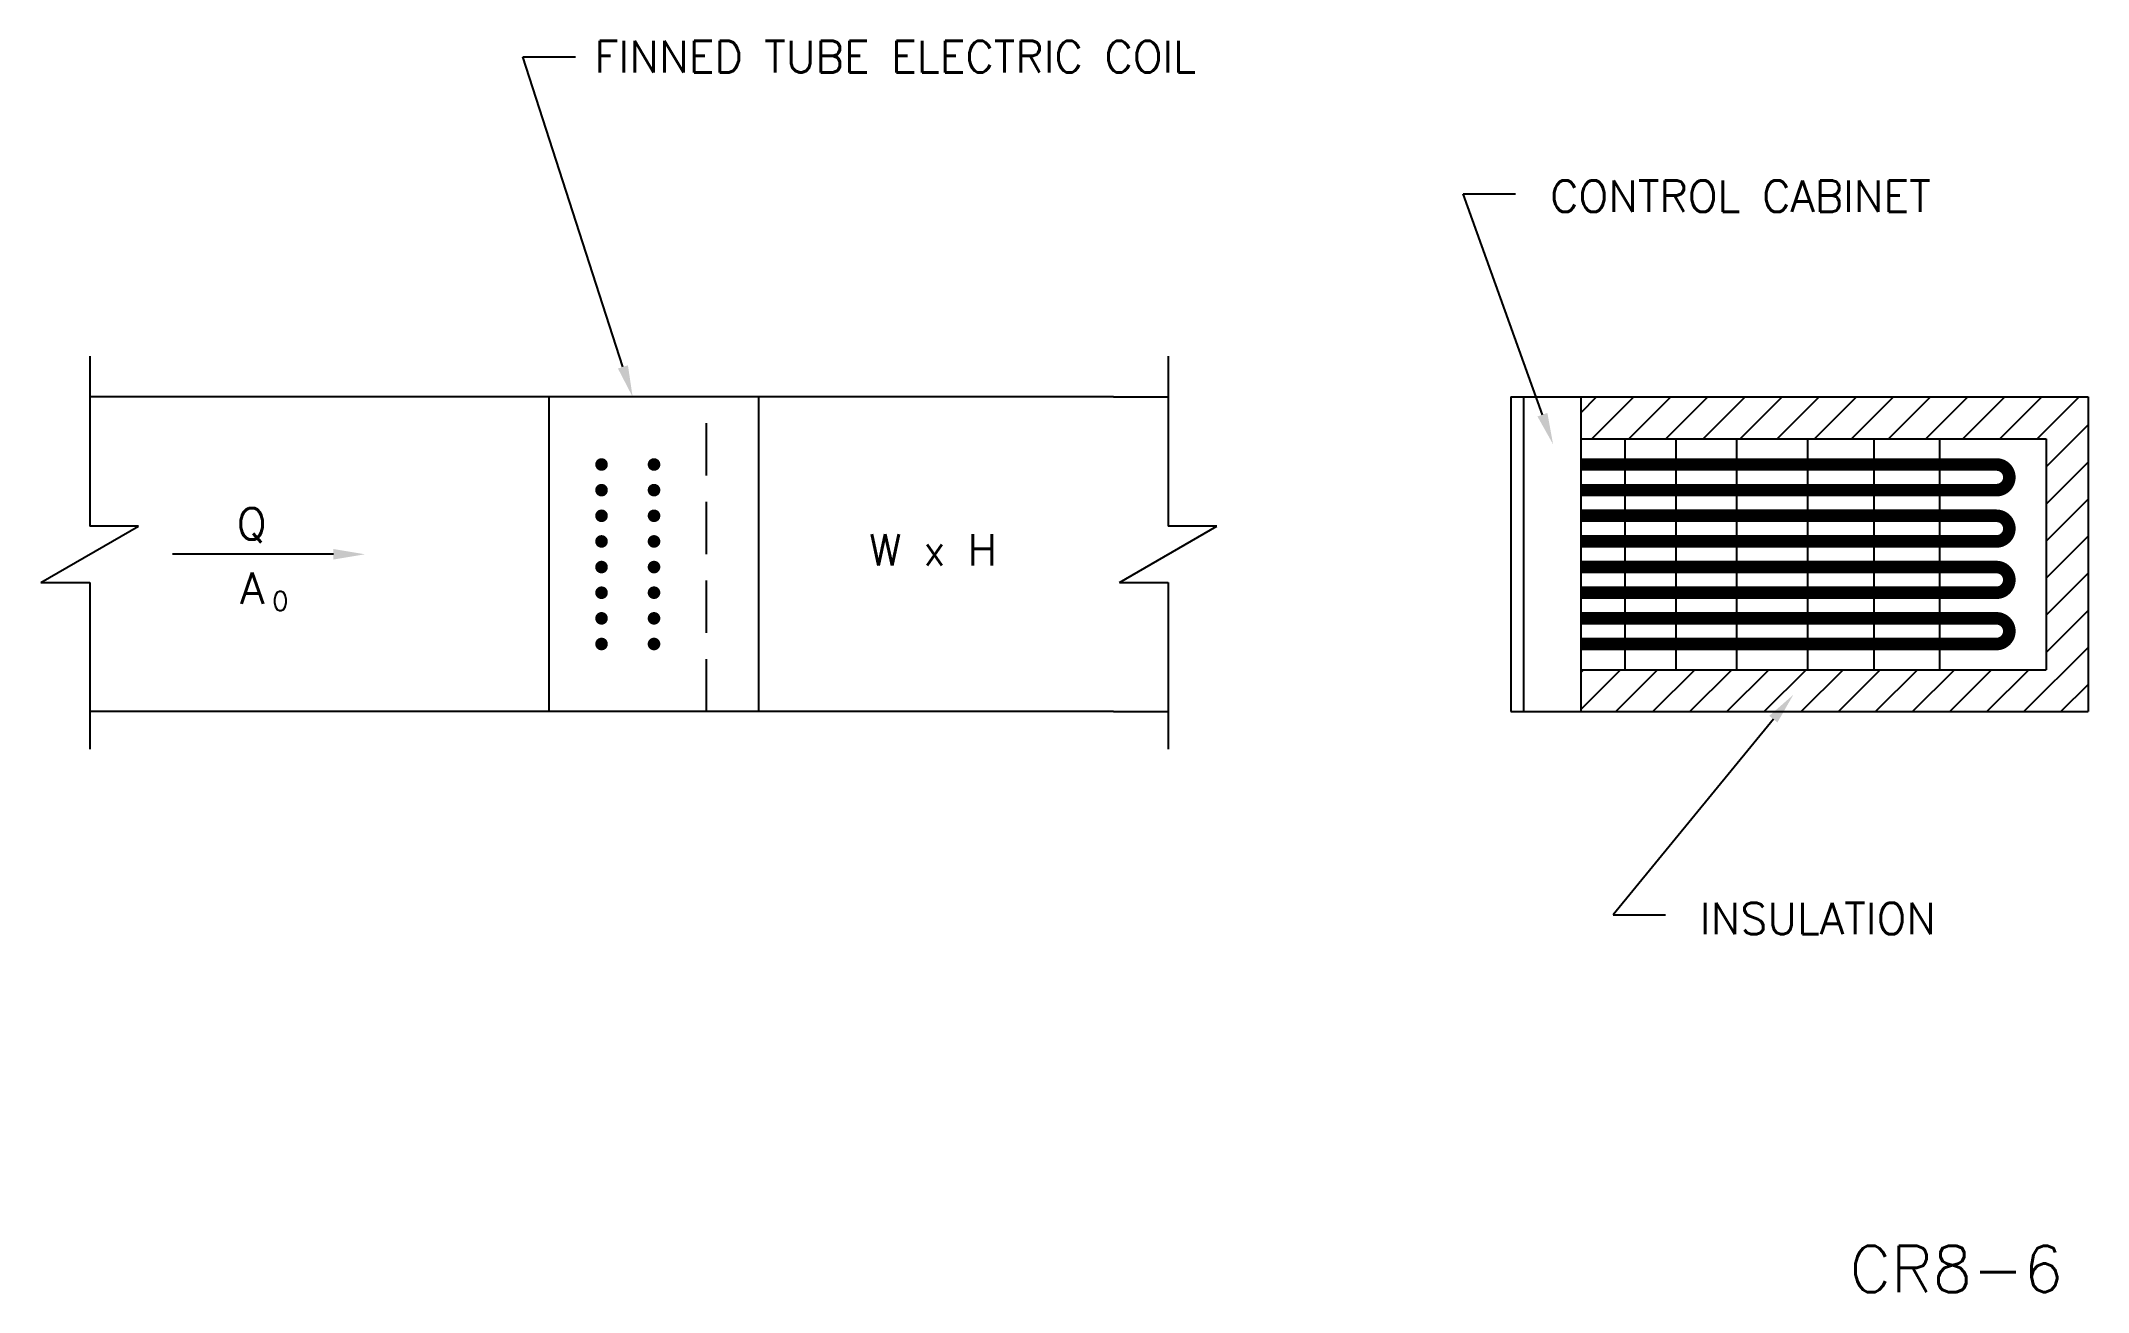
# Model space of a CAD drawing. Extents: x 1.09 to 10.84, y 1.41 to 7.38.
import ezdxf
from ezdxf.enums import TextEntityAlignment as Align

# ---------------------------------------------------------------- set-up
doc = ezdxf.new("R2010")
doc.units = 0
doc.header["$MEASUREMENT"] = 0
doc.linetypes.add('HIDDEN', pattern=[0.375, 0.25, -0.125])
doc.layers.get('0').update_dxf_attribs({"linetype": 'CONTINUOUS'})
doc.layers.add('NUMBER', color=7, linetype='CONTINUOUS')
doc.styles.add('ROMANS', font='romans')

msp = doc.modelspace()

# ---------------------------------------------------------------- linework, layer by layer
for p, q in [((3.8618, 5.8213), (3.3852, 7.3)), ((3.3852, 7.3), (3.6352, 7.3)), ((8.2418, 5.5937), (7.8634, 6.646)), ((7.8634, 6.646), (8.1134, 6.646)), ((1.3218, 5.8731), (1.3218, 5.0627)), ((6.4591, 5.8731), (6.4591, 5.0627)), ((6.1978, 5.6786), (1.3218, 5.6786)), ((3.5098, 4.1786), (3.5098, 5.6786)), ((4.5098, 4.1786), (4.5098, 5.6786)), ((6.1978, 5.6786), (6.4591, 5.6786)), ((8.0908, 5.6786), (8.0908, 4.1786)), ((8.0908, 5.6786), (10.8408, 5.6786)), ((8.1508, 5.6786), (8.1508, 4.1786)), ((8.4256, 4.1786), (8.4256, 5.6786)), ((10.8408, 5.6786), (10.8408, 4.1786)), ((8.4256, 5.4786), (10.6408, 5.4786)), ((8.6336, 5.4786), (8.6336, 4.3786)), ((8.8774, 5.4786), (8.8774, 4.3786)), ((9.1663, 5.4786), (9.1663, 4.3786)), ((9.5051, 5.4786), (9.5051, 4.3786)), ((9.8207, 5.4786), (9.8207, 4.3786)), ((10.1328, 5.4786), (10.1328, 4.3786)), ((10.6408, 5.4786), (10.6408, 4.3786)), ((1.0894, 4.7944), (1.5542, 5.0627)), ((1.5542, 5.0627), (1.3218, 5.0627)), ((6.2268, 4.7944), (6.6915, 5.0627)), ((6.6915, 5.0627), (6.4591, 5.0627)), ((2.483, 4.9286), (1.7161, 4.9286)), ((1.0894, 4.7944), (1.3218, 4.7944)), ((1.3218, 4.7944), (1.3218, 3.9991)), ((6.2268, 4.7944), (6.4591, 4.7944)), ((6.4591, 4.7944), (6.4591, 3.9991)), ((8.4256, 4.3786), (10.6408, 4.3786)), ((6.1978, 4.1786), (1.3218, 4.1786)), ((6.1978, 4.1786), (6.4591, 4.1786)), ((8.0908, 4.1786), (10.8408, 4.1786)), ((9.3417, 4.143), (8.5786, 3.2111)), ((8.5786, 3.2111), (8.8286, 3.2111))]:
    msp.add_line(p, q)
at = {"linetype": 'HIDDEN'}
msp.add_line((4.2598, 4.1786), (4.2598, 5.6786), dxfattribs=at)
at = {"color": 0}
for p, q in [((8.4256, 5.6046), (8.4996, 5.6786)), ((8.4764, 5.4786), (8.6764, 5.6786)), ((8.6532, 5.4786), (8.8532, 5.6786)), ((8.8299, 5.4786), (9.0299, 5.6786)), ((9.0067, 5.4786), (9.2067, 5.6786)), ((9.1835, 5.4786), (9.3835, 5.6786)), ((9.3603, 5.4786), (9.5603, 5.6786)), ((9.5371, 5.4786), (9.7371, 5.6786)), ((9.7138, 5.4786), (9.9138, 5.6786)), ((9.8906, 5.4786), (10.0906, 5.6786)), ((10.0674, 5.4786), (10.2674, 5.6786)), ((10.2442, 5.4786), (10.4442, 5.6786)), ((10.4209, 5.4786), (10.6209, 5.6786)), ((10.5977, 5.4786), (10.7977, 5.6786)), ((10.6408, 5.3449), (10.8408, 5.5449)), ((10.6408, 5.1681), (10.8408, 5.3681)), ((10.6408, 4.9913), (10.8408, 5.1913)), ((10.6408, 4.8146), (10.8408, 5.0146)), ((10.6408, 4.6378), (10.8408, 4.8378)), ((10.6408, 4.461), (10.8408, 4.661)), ((10.5352, 4.1786), (10.8408, 4.4842)), ((8.4256, 4.1904), (8.6138, 4.3786)), ((8.4256, 4.3671), (8.4371, 4.3786)), ((8.5906, 4.1786), (8.7906, 4.3786)), ((8.7674, 4.1786), (8.9674, 4.3786)), ((8.9442, 4.1786), (9.1442, 4.3786)), ((9.1209, 4.1786), (9.3209, 4.3786)), ((9.2977, 4.1786), (9.4977, 4.3786)), ((9.4745, 4.1786), (9.6745, 4.3786)), ((9.6513, 4.1786), (9.8513, 4.3786)), ((9.828, 4.1786), (10.028, 4.3786)), ((10.0048, 4.1786), (10.2048, 4.3786)), ((10.1816, 4.1786), (10.3816, 4.3786)), ((10.3584, 4.1786), (10.5584, 4.3786)), ((10.7119, 4.1786), (10.8408, 4.3074))]:
    msp.add_line(p, q, dxfattribs=at)
at = {"const_width": 0.03}
for points in [[(3.7448, 5.3564, 1), (3.7748, 5.3564, 1)], [(3.9948, 5.3564, 1), (4.0248, 5.3564, 1)], [(3.7448, 5.2342, 1), (3.7748, 5.2342, 1)], [(3.9948, 5.2342, 1), (4.0248, 5.2342, 1)], [(3.7448, 5.112, 1), (3.7748, 5.112, 1)], [(3.9948, 5.112, 1), (4.0248, 5.112, 1)], [(3.7448, 4.9898, 1), (3.7748, 4.9898, 1)], [(3.9948, 4.9898, 1), (4.0248, 4.9898, 1)], [(3.7448, 4.8676, 1), (3.7748, 4.8676, 1)], [(3.9948, 4.8676, 1), (4.0248, 4.8676, 1)], [(3.7448, 4.7454, 1), (3.7748, 4.7454, 1)], [(3.9948, 4.7454, 1), (4.0248, 4.7454, 1)], [(3.7448, 4.6232, 1), (3.7748, 4.6232, 1)], [(3.9948, 4.6232, 1), (4.0248, 4.6232, 1)], [(3.7448, 4.501, 1), (3.7748, 4.501, 1)], [(3.9948, 4.501, 1), (4.0248, 4.501, 1)]]:
    msp.add_lwpolyline(points, format="xyb", close=True, dxfattribs=at)
at = {"const_width": 0.06}
for points in [[(8.4256, 5.2342), (10.4047, 5.2342, 1), (10.4047, 5.3564), (8.4256, 5.3564)], [(8.4256, 4.9898), (10.4047, 4.9898, 1), (10.4047, 5.112), (8.4256, 5.112)], [(8.4256, 4.7454), (10.4047, 4.7454, 1), (10.4047, 4.8676), (8.4256, 4.8676)], [(8.4256, 4.501), (10.4047, 4.501, 1), (10.4047, 4.6232), (8.4256, 4.6232)]]:
    msp.add_lwpolyline(points, format="xyb", dxfattribs=at)
for points in [[(3.8856, 5.829), (3.8381, 5.8137), (3.9079, 5.6786)], [(8.2653, 5.6022), (8.2182, 5.5852), (8.2925, 5.4525)], [(2.483, 4.9536), (2.483, 4.9036), (2.633, 4.9286)], [(9.3224, 4.1588), (9.3611, 4.1272), (9.4368, 4.259)]]:
    msp.add_solid(points)

# ---------------------------------------------------------------- texts
at = {"style": 'ROMANS'}
for s, p in [('FINNED TUBE ELECTRIC COIL', (3.7252, 7.3)), ('CONTROL CABINET', (8.279, 6.6353)), ('INSULATION', (8.9916, 3.193))]:
    msp.add_text(s, height=0.15, dxfattribs=at).set_placement(p, align=Align.MIDDLE_LEFT)
for s, height, p in [('Q', 0.15, (2.0229, 4.9987)), ('W x H', 0.15, (5.0342, 4.8752)), ('A', 0.15, (2.0382, 4.6919)), ('0', 0.09, (2.1912, 4.661))]:
    msp.add_text(s, height=height, dxfattribs=at).set_placement(p)
at = {"layer": 'NUMBER', "style": 'ROMANS'}
msp.add_text('CR8-6', height=0.22, dxfattribs=at).set_placement((9.7043, 1.4125))

doc.saveas('drawing.dxf')
